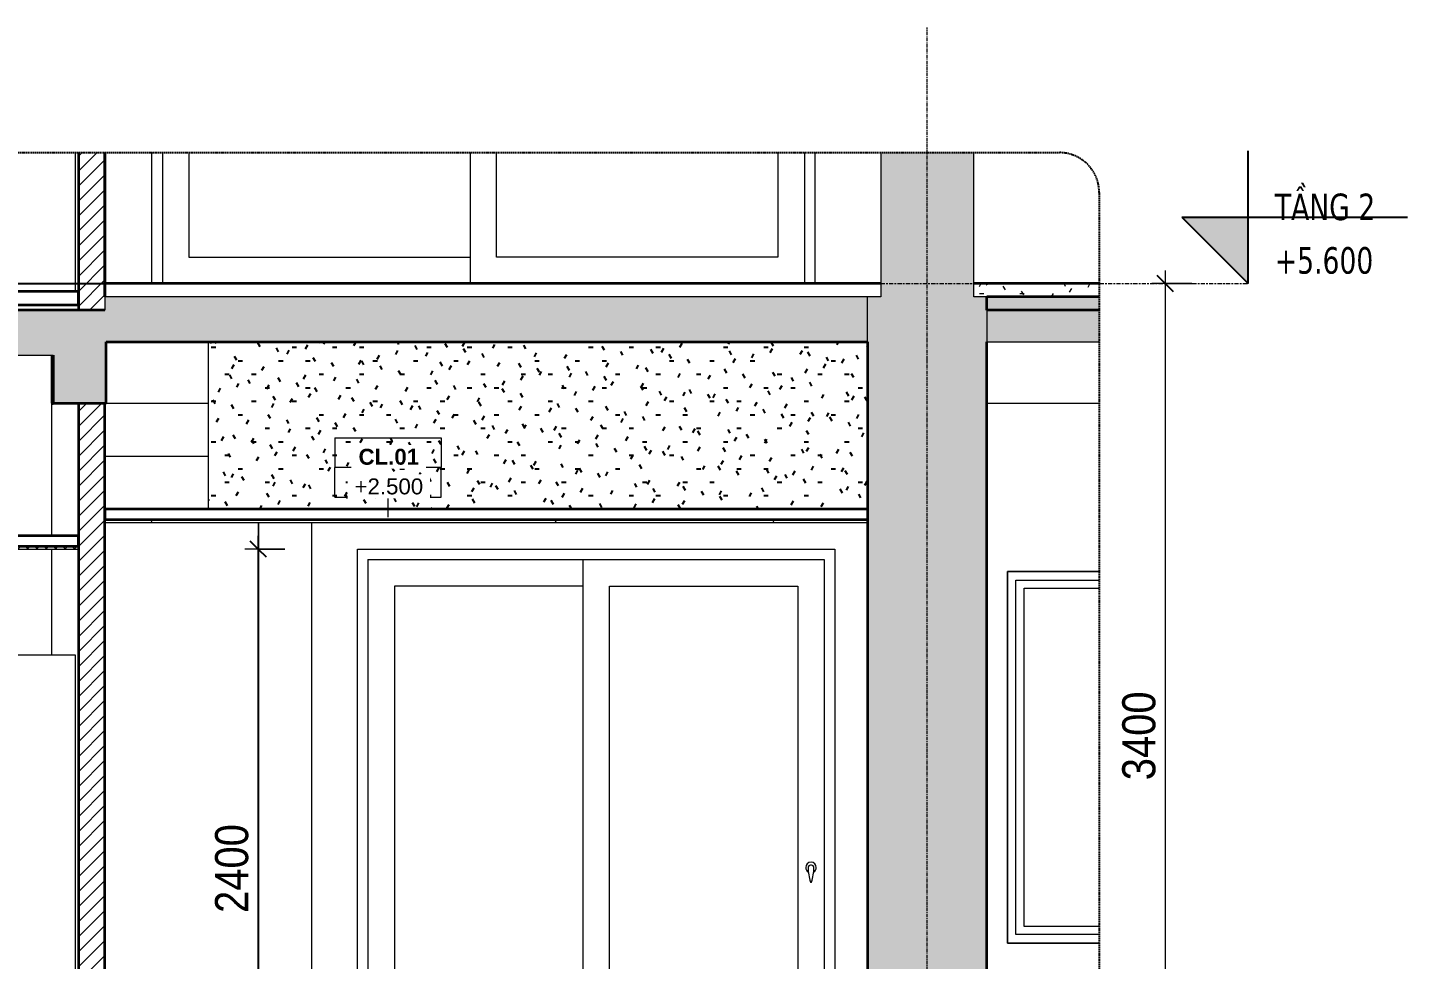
# Model space of a CAD drawing. Header units: millimetres. Extents: x 42054 to 236235, y 253 to 78637.
# Drawn here: x 103166 to 108367, y 3054 to 6565 of the extents above; entities that cross this region are included whole.
import ezdxf

# ---------------------------------------------------------------- set-up
doc = ezdxf.new("R2010")
doc.units = ezdxf.units.MM
for name, pattern in [('Centre', [31.75, 6.35, -4.7625, 15.875, -4.7625]), ('Grid Line', [22.225, 12.7, -3.175, 3.175, -3.175]), ('Hidden', [7.14375, 4.7625, -2.38125]), ('IMPORT-CENTER _2_', [40.64, 25.4, -5.08, 5.08, -5.08])]:
    doc.linetypes.add(name, pattern=pattern)
for name, color, linetype, lineweight in [('0-5', 130, 'Continuous', 5), ('A-ANNO-DIMS', 211, 'Continuous', 9), ('A-ANNO-DIMS-50', 211, 'Continuous', 9), ('A-CLNG', 13, 'Continuous', 18), ('A-CLNG-1', 250, 'Continuous', 35), ('A-CLNG-2', 7, 'Continuous', 18), ('A-CLNG-FNSH-1', 7, 'Continuous', 18), ('A-CLNG-IDEN', 151, 'Continuous', 9), ('A-CLNG-PATT-1', 7, 'Continuous', 18), ('A-CLNG-PATT-2', 31, 'Continuous', 25), ('A-CLNG-PATT-4', 9, 'Continuous', 18), ('A-DETL-GENF', 92, 'Continuous', 18), ('A-DETL-GENF-4', 92, 'Hidden', 25), ('A-DETL-GENF-5', 9, 'Continuous', 18), ('A-DETL-MEDM', 33, 'Continuous', 35), ('A-DETL-THIN', 151, 'Continuous', 18), ('A-DOOR', 31, 'Continuous', 18), ('A-DOOR-FRAM-1', 31, 'Continuous', 18), ('A-DOOR-GLAZ-1', 31, 'Continuous', 18), ('A-FLOR-FNSH-1', 250, 'Continuous', 35), ('A-FLOR-LEVL', 51, 'Continuous', 9), ('A-FLOR-LEVL-1', 51, 'Continuous', 25), ('A-FLOR-LEVL-2', 51, 'Centre', 9), ('A-FLOR-PATT-1', 253, 'Continuous', 18), ('A-FLOR-PATT-3', 67, 'Continuous', 18), ('A-GLAZ', 151, 'Continuous', 18), ('A-GLAZ-4', 7, 'Continuous', 18), ('A-GLAZ-CURT', 52, 'Continuous', 18), ('A-GLAZ-CURT-2', 7, 'Continuous', 18), ('A-WALL', 113, 'Continuous', 18), ('A-WALL-2', 250, 'Continuous', 35), ('A-WALL-3', 7, 'Continuous', 18), ('A-WALL-PATT-1', 9, 'Continuous', 18), ('G-IMPT', 8, 'Continuous', 18), ('G-IMPT-5', 8, 'IMPORT-CENTER _2_', 18), ('M-EQPM', 50, 'Continuous', 18), ('M-EQPM-3', 50, 'Continuous', 25), ('S-BEAM-1', 7, 'Continuous', 18), ('S-BEAM-2', 90, 'Continuous', 50), ('S-BEAM-3', 191, 'Continuous', 5), ('S-COLS', 52, 'Continuous', 18), ('S-COLS-8', 7, 'Continuous', 18), ('S-GRID-1', 1, 'Grid Line', 9)]:
    doc.layers.add(name, color=color, linetype=linetype, lineweight=lineweight)
doc.styles.add('Arial_3', font='arial.ttf', dxfattribs={"height": 60})
doc.styles.add('Arial_B_3', font='arialbd.ttf', dxfattribs={"height": 60})
doc.styles.add('Tahoma_B_1', font='tahomabd.ttf', dxfattribs={"width": 0.85, "height": 100})
doc.styles.add('UTM Avo', font='', dxfattribs={"width": 0.9, "height": 125})
doc.styles.get('UTM Avo').set_extended_font_data('UTM Avo')
doc.dimstyles.new('1_Dim_chi_tiet_2_5', dxfattribs={"dimscale": 304.8, "dimtxt": 124.912619, "dimasz": 0.19685, "dimexe": 0.164042, "dimexo": 0.0625, "dimgap": 0.016404, "dimtad": 1, "dimdec": 0, "dimrnd": 5, "dimzin": 0, "dimdsep": 46, "dimtxsty": 'UTM Avo', "dimblk1": 'OBLIQUE', "dimblk2": 'OBLIQUE', "dimsah": 1, "dimcen": 0.09, "dimdle": 0.164042, "dimazin": 0, "dimtfac": 1, "dimtdec": 4, "dimtix": 1, "dimtmove": 0, "dimatfit": 3, "dimfxl": 0.328084, "dimfxlon": 1, "dimtvp": 1, "dimtolj": 1, "dimtzin": 0, "dimarcsym": 2})
pattern_1 = [(50, (-63782, 15773.77), (364.368, -31.878), [38.1, -419.1]), (355, (-63782, 15773.77), (-70.486, 382.113), [30.48, -335.28]), (100.451, (-63751.62, 15771.12), (293.885, 350.233), [32.38, -356.18]), (46.184, (-63782, 15875.38), (542.158, -84.086), [57.15, -628.65]), (96.636, (-63736.8, 15868.37), (474.805, 494.855), [48.57, -534.27]), (351.184, (-63782, 15875.4), (474.81, 494.85), [45.72, -502.92]), (21, (-63731.2, 15849.98), (303.2285, -204.5305), [38.1, -419.1]), (326, (-63731.2, 15849.98), (123.604, 368.376), [30.48, -335.28]), (71.451, (-63705.92, 15832.93), (426.834, 163.843), [32.38, -356.18]), (37.5, (-63781.99, 15773.77), (6.1766, 169.1102), [3.353, -327.863, 3.353, -337.007, -336.55]), (37.5, (-63781.99, 15773.77), (6.1766, 169.1102), [-671.576, 3.353, -333.197]), (7.5, (-63781.99, 15773.77), (133.639, 200.3615), [3.353, -190.703, 3.353, -320.243, -128.27]), (7.5, (-63781.99, 15773.77), (133.639, 200.3615), [-517.652, 3.353, -124.917]), (327.5, (-63895.27, 15773.77), (271.1818, -11.4584), [3.353, -123.647, 3.353, -392.887, -525.78]), (327.5, (-63895.27, 15773.77), (271.1818, -11.4584), [-523.24, 3.353, -522.427]), (317.5, (-63946.07, 15773.77), (296.2585, 50.853), [3.353, -161.747, 3.353, -259.791, -373.38]), (317.5, (-63946.07, 15773.77), (296.2585, 50.853), [-428.244, 3.353, -370.027]), (45, (-63781.99, 15773.77), (-125.7236, 125.7236), []), (45, (-63781.99, 15964.27), (-125.7236, 125.7236), [])]
pattern_2 = [(45, (-63781.988, 15773.775), (-28.28427, 28.28427), [])]
pattern_3 = [(0, (-63781.99, 15773.775), (203.2, 50.8), [16.764, -135.636, 16.764, -135.636, -812.8]), (0, (-63781.99, 15773.775), (203.2, 50.8), [-304.8, 16.764, -288.036, 16.764, -135.636, -355.6]), (0, (-63781.99, 15773.775), (203.2, 50.8), [-762, 16.764, -84.836, 16.764, -237.236]), (120, (-63705.79, 15799.175), (-145.5941, 150.57636), [16.764, -135.636, 16.764, -948.436]), (120, (-63705.79, 15799.175), (-145.5941, 150.57636), [-169.164, -135.636, 16.764, -288.036, -508]), (120, (-63705.79, 15799.175), (-145.5941, 150.57636), [-609.6, 16.764, -135.636, 16.764, -338.836]), (120, (-63705.79, 15799.175), (-145.5941, 150.57636), [-778.764, -84.836, 16.764, -237.236]), (240, (-63680.39, 15900.775), (-57.6059, -201.37636), [16.764, -135.636, 16.764, -948.436]), (240, (-63680.39, 15900.775), (-57.6059, -201.37636), [-169.164, -135.636, 16.764, -288.036, -508]), (240, (-63680.39, 15900.775), (-57.6059, -201.37636), [-609.6, 16.764, -135.636, 16.764, -338.836]), (240, (-63680.39, 15900.775), (-57.6059, -201.37636), [-778.764, -84.836, 16.764, -237.236])]
pattern_4 = [(50, (104512.27, 15773.77), (364.368, -31.8783), [38.1, -419.1]), (355, (104512.27, 15773.77), (-70.486, 382.113), [30.48, -335.28]), (100.451, (104542.64, 15771.12), (293.885, 350.233), [32.38, -356.18]), (46.184, (104512.27, 15875.38), (542.158, -84.086), [57.15, -628.65]), (96.636, (104557.45, 15868.37), (474.805, 494.855), [48.57, -534.27]), (351.184, (104512.3, 15875.4), (474.81, 494.85), [45.72, -502.92]), (21, (104563.07, 15849.98), (303.2285, -204.5305), [38.1, -419.1]), (326, (104563.07, 15849.98), (123.604, 368.376), [30.48, -335.28]), (71.451, (104588.34, 15832.93), (426.834, 163.843), [32.38, -356.18]), (37.5, (104512.27, 15773.77), (6.1766, 169.1102), [3.353, -327.863, 3.353, -337.007, -336.55]), (37.5, (104512.27, 15773.77), (6.1766, 169.1102), [-671.576, 3.353, -333.197]), (7.5, (104512.27, 15773.77), (133.6389, 200.3615), [3.353, -190.703, 3.353, -320.243, -128.27]), (7.5, (104512.27, 15773.77), (133.6389, 200.3615), [-517.652, 3.353, -124.917]), (327.5, (104398.99, 15773.77), (271.1818, -11.4584), [3.353, -123.647, 3.353, -392.887, -525.78]), (327.5, (104398.99, 15773.77), (271.1818, -11.4584), [-523.24, 3.353, -522.427]), (317.5, (104348.2, 15773.77), (296.2585, 50.853), [3.353, -161.747, 3.353, -259.791, -373.38]), (317.5, (104348.2, 15773.77), (296.2585, 50.853), [-428.244, 3.353, -370.027]), (45, (104512.27, 15773.77), (-125.7236, 125.7236), []), (45, (104512.27, 15964.27), (-125.7236, 125.7236), [])]

# ---------------------------------------------------------------- blocks, each defined once
blk = doc.blocks.new('NCV_TKTC_KET CAU_rvt-5-TKCS_CĂN HỘ LOẠI 1A - MẶT CẮT 4')
at = {"layer": 'A-FLOR-PATT-1'}
h = blk.add_hatch(dxfattribs=at)
h.set_pattern_fill('FP_13', color=256, style=0, pattern_type=2)
h.set_pattern_definition(pattern_1)
h.paths.add_polyline_path([(-67837, 5380), (-66836.9, 5380), (-66836.9, 5385), (-69611.9, 5385), (-69611.9, 5380), (-68394.6, 5380)])
h.paths.add_polyline_path([(-66846.9, 5500), (-66835.3, 5500), (-66835.3, 5550), (-69761.9, 5550), (-69761.9, 5500), (-66937, 5500)])
h.paths.add_polyline_path([(-61511.9, 5500), (-61089.1, 5500), (-61089.1, 5550), (-61511.9, 5550), (-61511.9, 5506.2)])
h = blk.add_hatch(dxfattribs=at)
h.set_pattern_fill('FP_13', color=256, style=0, pattern_type=2)
h.set_pattern_definition(pattern_1)
h.paths.add_polyline_path([(-67837, 5380), (-66836.9, 5380), (-66836.9, 5385), (-69611.9, 5385), (-69611.9, 5380), (-68394.6, 5380)])
h.paths.add_polyline_path([(-66846.9, 5500), (-66835.3, 5500), (-66835.3, 5550), (-69761.9, 5550), (-69761.9, 5500), (-66937, 5500)])
h.paths.add_polyline_path([(-61511.9, 5500), (-61089.1, 5500), (-61089.1, 5550), (-61511.9, 5550), (-61511.9, 5506.2)])
at = {"layer": 'S-BEAM-3'}
blk.add_hatch(color=256, dxfattribs=at).paths.add_polyline_path([(-65034.3, 5150), (-65032.2, 5150), (-65032.2, 5330), (-65034.3, 5329.5)])
at = {"layer": 'A-FLOR-FNSH-1'}
blk.add_line((-61089.1, 5550), (-61511.9, 5550), dxfattribs=at)
at = {"layer": 'S-BEAM-1'}
for p, q in [((-64832.2, 5150), (-64446.9, 5150)), ((-61511.9, 5150), (-61089.1, 5150)), ((-64836.9, 4950), (-64446.9, 4950))]:
    blk.add_line(p, q, dxfattribs=at)
at = {"layer": 'S-BEAM-2'}
for p, q in [((-65034.3, 5330.1), (-65034.3, 5150)), ((-65034.3, 5150), (-65032.2, 5150))]:
    blk.add_line(p, q, dxfattribs=at)
blk = doc.blocks.new('System Panel - Glazed-674652-TKCS_CĂN HỘ LOẠI 1A - MẶT CẮT 4')
at = {"layer": 'A-GLAZ-CURT-2'}
for p, q in [((-65391.6, 6093.5), (-65391.6, 5570)), ((-64947.3, 5570), (-64947.3, 6093.5))]:
    blk.add_line(p, q, dxfattribs=at)
blk = doc.blocks.new('NCV_TKTC_TANG 2_rvt-4-TKCS_CĂN HỘ LOẠI 1A - MẶT CẮT 4')
at = {"layer": 'A-FLOR-PATT-3'}
h = blk.add_hatch(dxfattribs=at)
h.set_pattern_fill('FP_15', color=256, style=0, pattern_type=2)
h.set_pattern_definition(pattern_3)
h.paths.add_polyline_path([(-61521.1, 5550), (-61089.1, 5550), (-61089.1, 5600), (-61561.9, 5600), (-61561.9, 5550)])
at = {"layer": 'A-WALL-PATT-1'}
h = blk.add_hatch(dxfattribs=at)
h.set_pattern_fill('FP_14', color=256, style=0, pattern_type=2)
h.set_pattern_definition(pattern_2)
h.paths.add_polyline_path([(-64936.9, 5500), (-64836.9, 5500), (-64836.9, 6093.5), (-64936.9, 6093.5), (-64936.9, 5531.2)])
at = {"layer": 'A-FLOR-FNSH-1'}
for p, q in [((-64936.9, 5570), (-66736.9, 5570)), ((-64936.9, 5520), (-64936.9, 5570)), ((-61911.9, 5600), (-64836.9, 5600)), ((-64836.9, 5600), (-64836.9, 5550)), ((-61089.1, 5600), (-61561.9, 5600)), ((-66736.9, 5520), (-64936.9, 5520))]:
    blk.add_line(p, q, dxfattribs=at)
at = {"layer": 'A-WALL-2'}
for p, q in [((-64936.9, 6093.5), (-64936.9, 5500)), ((-64836.9, 5550), (-64836.9, 6093.5))]:
    blk.add_line(p, q, dxfattribs=at)
at = {"layer": 'A-GLAZ-CURT'}
blk.add_blockref('System Panel - Glazed-674652-TKCS_CĂN HỘ LOẠI 1A - MẶT CẮT 4', (0, 0), dxfattribs=at)
blk = doc.blocks.new('M_Fixed - 900 x 1400-V71-TKCS_CĂN HỘ LOẠI 1A - MẶT CẮT 4')
at = {"layer": 'A-GLAZ-4'}
for p, q in [((-61089.1, 4515), (-61434.9, 4515)), ((-61434.9, 4515), (-61434.9, 3115)), ((-61402.9, 3147), (-61402.9, 4483)), ((-61402.9, 4483), (-61089.1, 4483)), ((-61371.9, 3178), (-61371.9, 4452)), ((-61371.9, 4452), (-61089.1, 4452)), ((-61089.1, 3178), (-61371.9, 3178)), ((-61089.1, 3147), (-61402.9, 3147)), ((-61434.9, 3115), (-61089.1, 3115))]:
    blk.add_line(p, q, dxfattribs=at)
blk = doc.blocks.new('System Panel - Glazed-V72-TKCS_CĂN HỘ LOẠI 1A - MẶT CẮT 4')
at = {"layer": 'A-GLAZ-CURT-2'}
for p, q in [((-64947.3, 4200), (-65391.6, 4200)), ((-65391.6, 4200), (-65391.6, 2170)), ((-64947.3, 2170), (-64947.3, 4200))]:
    blk.add_line(p, q, dxfattribs=at)
blk = doc.blocks.new('CL_01-VÁCH DỰNG THẠCH CAO CĂN HỘ LOẠI 1-6A - CL_01-VÁCH DỰNG THẠCH CAO CĂN HỘ LOẠI 1-6A-815473-TKCS_CĂN HỘ LOẠI 1A - MẶT CẮT 4')
at = {"layer": 'A-CLNG-PATT-2'}
h = blk.add_hatch(dxfattribs=at)
h.set_pattern_fill('FP_15', color=256, style=0, pattern_type=2)
h.set_pattern_definition(pattern_3)
h.paths.add_polyline_path([(-63395.7, 4750), (-61961.9, 4750), (-61961.9, 5380), (-64446.9, 5380), (-64446.9, 4750)])
at = {"layer": 'A-CLNG-2'}
blk.add_line((-64446.9, 4750), (-64446.9, 5380), dxfattribs=at)
blk = doc.blocks.new('NCV_TKTC_TANG 1_rvt-4-TKCS_CĂN HỘ LOẠI 1A - MẶT CẮT 4')
at = {"layer": 'A-CLNG-PATT-1'}
h = blk.add_hatch(dxfattribs=at)
h.set_pattern_fill('FP_18', color=256, style=0, pattern_type=2)
h.set_pattern_definition([(0, (-63781.99, 15773.77), (406.4, 101.6), [16.764, -288.036, 16.764, -288.036, -1625.6]), (0, (-63781.99, 15773.77), (406.4, 101.6), [-609.6, 16.764, -592.836, 16.764, -288.036, -711.2]), (0, (-63781.99, 15773.77), (406.4, 101.6), [-1524, 16.764, -186.436, 16.764, -491.236]), (120, (-63629.59, 15824.58), (-291.1882, 301.1527), [16.764, -288.036, 16.764, -1913.636]), (120, (-63629.59, 15824.58), (-291.1882, 301.1527), [-321.564, -288.036, 16.764, -592.836, -1016]), (120, (-63629.59, 15824.58), (-291.1882, 301.1527), [-1219.2, 16.764, -288.036, 16.764, -694.436]), (120, (-63629.59, 15824.58), (-291.1882, 301.1527), [-1540.764, -186.436, 16.764, -491.236]), (240, (-63578.79, 16027.77), (-115.2118, -402.7527), [16.764, -288.036, 16.764, -1913.636]), (240, (-63578.79, 16027.77), (-115.2118, -402.7527), [-321.564, -288.036, 16.764, -592.836, -1016]), (240, (-63578.79, 16027.77), (-115.2118, -402.7527), [-1219.2, 16.764, -288.036, 16.764, -694.436]), (240, (-63578.79, 16027.77), (-115.2118, -402.7527), [-1540.764, -186.436, 16.764, -491.236])])
h.paths.add_polyline_path([(-64446.9, 4700), (-61961.9, 4700), (-61962, 4710), (-64836.9, 4710), (-64836.9, 4700), (-64645.4, 4700)])
at = {"layer": 'A-CLNG-PATT-4'}
h = blk.add_hatch(dxfattribs=at)
h.set_pattern_fill('FP_17', color=256, style=0, pattern_type=2)
h.set_pattern_definition([(45, (-63781.988, 15773.775), (-17.67767, 17.67767), []), (135, (-63781.988, 15773.775), (-17.67767, -17.67767), [])])
h.paths.add_polyline_path([(-64947.3, 4600), (-64936.9, 4600), (-64936.9, 4610), (-66736.9, 4610), (-66736.9, 4600), (-65391.6, 4600)])
at = {"layer": 'A-WALL-PATT-1'}
h = blk.add_hatch(dxfattribs=at)
h.set_pattern_fill('FP_14', color=256, style=0, pattern_type=2)
h.set_pattern_definition(pattern_2)
h.paths.add_polyline_path([(-64836.9, 2100), (-64836.9, 5150), (-64936.9, 5150), (-64936.9, 2100)])
at = {"layer": 'A-CLNG-1'}
for p, q in [((-61961.9, 4750), (-64836.9, 4750)), ((-64836.9, 4750), (-64836.9, 4710)), ((-61961.9, 4710), (-64836.9, 4710)), ((-64936.9, 4650), (-65234.5, 4650)), ((-64936.9, 4610), (-64936.9, 4650)), ((-64936.9, 4610), (-66736.9, 4610))]:
    blk.add_line(p, q, dxfattribs=at)
at = {"layer": 'A-CLNG-FNSH-1'}
for p, q in [((-64836.9, 4710), (-64836.9, 4700)), ((-64836.9, 4700), (-61961.9, 4700)), ((-66736.9, 4600), (-64936.9, 4600)), ((-64936.9, 4600), (-64936.9, 4610))]:
    blk.add_line(p, q, dxfattribs=at)
at = {"layer": 'A-WALL-2'}
for p, q in [((-64936.9, 5150), (-64936.9, 2100)), ((-64836.9, 2150), (-64836.9, 5150))]:
    blk.add_line(p, q, dxfattribs=at)
at = {"layer": 'A-WALL-3'}
for p, q in [((-61434.9, 3115), (-61434.9, 4515)), ((-61434.9, 4515), (-61089.1, 4515)), ((-61089.1, 3115), (-61434.9, 3115))]:
    blk.add_line(p, q, dxfattribs=at)
at = {"layer": 'S-COLS-8'}
for p, q in [((-65036.9, 4650), (-65036.9, 5330)), ((-65036.9, 4200), (-65036.9, 4600))]:
    blk.add_line(p, q, dxfattribs=at)
at = {"layer": 'A-CLNG'}
blk.add_blockref('CL_01-VÁCH DỰNG THẠCH CAO CĂN HỘ LOẠI 1-6A - CL_01-VÁCH DỰNG THẠCH CAO CĂN HỘ LOẠI 1-6A-815473-TKCS_CĂN HỘ LOẠI 1A - MẶT CẮT 4', (0, 0), dxfattribs=at)
at = {"layer": 'A-GLAZ'}
blk.add_blockref('M_Fixed - 900 x 1400-V71-TKCS_CĂN HỘ LOẠI 1A - MẶT CẮT 4', (0, 0), dxfattribs=at)
at = {"layer": 'A-GLAZ-CURT'}
blk.add_blockref('System Panel - Glazed-V72-TKCS_CĂN HỘ LOẠI 1A - MẶT CẮT 4', (0, 0), dxfattribs=at)
blk = doc.blocks.new('DEG_02-DEG_03 - DEG_02B-1800x2400mm-CỬA ĐI 02 CÁNH TRƯỢT-2213204-TKCS_CĂN HỘ LOẠI 1A - MẶT CẮT 4')
at = {"layer": 'A-DOOR'}
for p, q in [((-63035.3, 4560), (-63035.3, 2200)), ((-62935.3, 4460), (-62225.3, 4460)), ((-62935.3, 2300), (-62935.3, 4460)), ((-62225.3, 4460), (-62225.3, 2300)), ((-62225.3, 2300), (-62935.3, 2300))]:
    blk.add_line(p, q, dxfattribs=at)
at = {"layer": 'A-DOOR', "flags": 128}
blk.add_lwpolyline([(-62173.8, 3408.7), (-62174.5, 3408.7), (-62175.9, 3408.7), (-62176.8, 3408.7), (-62176.8, 3408.7)], dxfattribs=at)
at = {"layer": 'A-DOOR'}
for centre, radius, start, end in [((-62175.3, 3400), 20, 360, 180), ((-62175.3, 3400), 20, 180, 241.054), ((-62176.8, 3399.2), 9.45, 90, 180), ((-62021.5, 3399.2), 164.8, 180, 199.134), ((-62173.8, 3399.2), 9.45, 0, 90), ((-62329.1, 3399.2), 164.8, 340.866, 0), ((-62175.3, 3400), 20, 300, 0), ((-62174.9, 3346), 2.34, 199.134, 261.031), ((-62175.7, 3346), 2.34, 278.969, 340.866)]:
    blk.add_arc(centre, radius, start, end, dxfattribs=at)
at = {"layer": 'A-DOOR-FRAM-1'}
for p, q in [((-63845.3, 4560), (-63845.3, 2200)), ((-63845.3, 4560), (-62125.3, 4560)), ((-62125.3, 4560), (-62125.3, 2200))]:
    blk.add_line(p, q, dxfattribs=at)
at = {"layer": 'A-DOOR-GLAZ-1'}
for p, q in [((-63745.3, 4460), (-63745.3, 2300)), ((-63035.3, 4460), (-63745.3, 4460)), ((-63745.3, 2300), (-63035.3, 2300))]:
    blk.add_line(p, q, dxfattribs=at)
blk = doc.blocks.new('DEG_02-DEG_03 - DEG_02-2500x2400mm-CỬA ĐI 02 CÁNH TRƯỢT-625766-TKCS_CĂN HỘ LOẠI 1A - MẶT CẮT 4')
at = {"layer": 'A-DOOR'}
for p, q in [((-63460.3, 6093.5), (-63460.3, 5600)), ((-63360.3, 5700), (-63360.3, 6093.5)), ((-62300.3, 6093.5), (-62300.3, 5700)), ((-62300.3, 5700), (-63360.3, 5700))]:
    blk.add_line(p, q, dxfattribs=at)
at = {"layer": 'A-DOOR-FRAM-1'}
for p, q in [((-64620.3, 6093.5), (-64620.3, 5600)), ((-62200.3, 6093.5), (-62200.3, 5600))]:
    blk.add_line(p, q, dxfattribs=at)
at = {"layer": 'A-DOOR-GLAZ-1'}
for p, q in [((-64520.3, 6093.5), (-64520.3, 5700)), ((-64520.3, 5700), (-63460.3, 5700))]:
    blk.add_line(p, q, dxfattribs=at)
blk = doc.blocks.new('TKTC_XREF_251221_MB TANG 2-7 - TKTC_XREF_260130_MB TANG 2-5_dwg_$cc-V74-TKCS_CĂN HỘ LOẠI 1A - MẶT CẮT 4')
at = {"layer": 'G-IMPT-5'}
for p, q in [((-62018.5, 5600), (-61911.9, 5600)), ((-61942, 5600), (-61942, 5600))]:
    blk.add_line(p, q, dxfattribs=at)
at = {"layer": 'M-EQPM'}
for p, q in [((-61942, 5600), (-61996, 5600)), ((-61996, 5600), (-61942, 5600)), ((-61942, 5600), (-61954.5, 5600)), ((-61954.5, 5600), (-61942, 5600)), ((-61942, 5600), (-61929.4, 5600)), ((-61929.4, 5600), (-61942, 5600)), ((-61910.4, 5600), (-61910.4, 5600))]:
    blk.add_line(p, q, dxfattribs=at)
blk = doc.blocks.new('TKTC_XREF_251221_MB TANG 2-7 - TKTC_XREF_260130_MB TANG 2-5_dwg_CUM U_DN100-V75-TKCS_CĂN HỘ LOẠI 1A - MẶT CẮT 4')
at = {"layer": 'G-IMPT'}
for p, q in [((-61942, 5600), (-62009.1, 5600)), ((-62009.1, 5600), (-61942, 5600)), ((-61942, 5600), (-62001.3, 5600)), ((-62001.3, 5600), (-61942, 5600)), ((-61942, 5600), (-61942, 5600)), ((-61911.9, 5600), (-61942, 5600)), ((-61911.9, 5600), (-61942, 5600)), ((-61911.9, 5600), (-61942, 5600)), ((-61911.9, 5600), (-61942, 5600))]:
    blk.add_line(p, q, dxfattribs=at)
blk = doc.blocks.new('TKTC_XREF_251221_MB TANG 2-7 - TKTC_XREF_260130_MB TANG 2-5_dwg_$cc-V79-TKCS_CĂN HỘ LOẠI 1A - MẶT CẮT 4')
at = {"layer": 'G-IMPT-5'}
for p, q in [((-61481.9, 5600), (-61561.9, 5600)), ((-61542.9, 5600), (-61542.1, 5600))]:
    blk.add_line(p, q, dxfattribs=at)
at = {"layer": 'M-EQPM'}
for p, q in [((-61562.8, 5600), (-61562.8, 5600)), ((-61542.5, 5600), (-61542.8, 5600)), ((-61542.8, 5600), (-61542.2, 5600)), ((-61542.2, 5600), (-61542.5, 5600))]:
    blk.add_line(p, q, dxfattribs=at)
blk = doc.blocks.new('TKTC_XREF_251221_MB TANG 2-7 - TKTC_XREF_260130_MB TANG 2-5_dwg_CUM U_DN100-V80-TKCS_CĂN HỘ LOẠI 1A - MẶT CẮT 4')
at = {"layer": 'G-IMPT'}
for p, q in [((-61561.9, 5600), (-61544, 5600)), ((-61561.9, 5600), (-61544, 5600)), ((-61561.9, 5600), (-61544, 5600)), ((-61561.9, 5600), (-61544, 5600)), ((-61544, 5600), (-61497, 5600)), ((-61497, 5600), (-61544, 5600)), ((-61544, 5600), (-61544, 5600)), ((-61544, 5600), (-61490.9, 5600)), ((-61490.9, 5600), (-61544, 5600))]:
    blk.add_line(p, q, dxfattribs=at)
blk = doc.blocks.new('TKTC_XREF_251221_MB TANG 2-7 - TKTC_XREF_260130_MB TANG 2-5_dwg_THU NUOC - THU NUOC-444531-TKCS_MB TẦNG 1-4746810-TKCS_CĂN HỘ LOẠI 1A - MẶT CẮT 4')
at = {"layer": 'G-IMPT'}
for p, q in [((-69608.7, 5600), (-69458.7, 5600)), ((-69458.7, 5600), (-69608.7, 5600)), ((-69583.7, 5600), (-69483.7, 5600)), ((-69483.7, 5600), (-69583.7, 5600)), ((-69567.7, 5600), (-69573.7, 5600)), ((-69573.7, 5600), (-69567.7, 5600)), ((-69561.3, 5600), (-69555.3, 5600)), ((-69555.3, 5600), (-69561.3, 5600)), ((-69548.9, 5600), (-69542.9, 5600)), ((-69542.9, 5600), (-69548.9, 5600)), ((-69530.4, 5600), (-69536.4, 5600)), ((-69536.4, 5600), (-69530.4, 5600)), ((-69530.4, 5600), (-69536.4, 5600)), ((-69536.4, 5600), (-69530.4, 5600)), ((-69533.7, 5600), (-69533.7, 5600)), ((-69533.7, 5600), (-69533.7, 5600)), ((-69533.7, 5600), (-69533.7, 5600)), ((-69533.7, 5600), (-69533.7, 5600)), ((-69518.4, 5600), (-69524.4, 5600)), ((-69524.4, 5600), (-69518.4, 5600)), ((-69506, 5600), (-69512, 5600)), ((-69512, 5600), (-69506, 5600)), ((-69499.6, 5600), (-69493.6, 5600)), ((-69493.6, 5600), (-69499.6, 5600))]:
    blk.add_line(p, q, dxfattribs=at)
blk = doc.blocks.new('TKTC_XREF_251221_MB TANG 2-7 - TKTC_XREF_260130_MB TANG 2-5_dwg_THU NUOC - THU NUOC-444531-TKCS_MB TẦNG 1-V81-TKCS_CĂN HỘ LOẠI 1A - MẶT CẮT 4')
at = {"layer": 'G-IMPT'}
for p, q in [((-62108.7, 5600), (-62258.7, 5600)), ((-62258.7, 5600), (-62108.7, 5600)), ((-62133.7, 5600), (-62233.7, 5600)), ((-62233.7, 5600), (-62133.7, 5600)), ((-62217.7, 5600), (-62223.7, 5600)), ((-62223.7, 5600), (-62217.7, 5600)), ((-62211.3, 5600), (-62205.3, 5600)), ((-62205.3, 5600), (-62211.3, 5600)), ((-62198.9, 5600), (-62192.9, 5600)), ((-62192.9, 5600), (-62198.9, 5600)), ((-62186.9, 5600), (-62180.9, 5600)), ((-62180.9, 5600), (-62186.9, 5600)), ((-62186.9, 5600), (-62180.9, 5600)), ((-62180.9, 5600), (-62186.9, 5600)), ((-62183.7, 5600), (-62183.7, 5600)), ((-62183.7, 5600), (-62183.7, 5600)), ((-62183.7, 5600), (-62183.7, 5600)), ((-62183.7, 5600), (-62183.7, 5600)), ((-62168.4, 5600), (-62174.4, 5600)), ((-62174.4, 5600), (-62168.4, 5600)), ((-62156, 5600), (-62162, 5600)), ((-62162, 5600), (-62156, 5600)), ((-62149.6, 5600), (-62143.6, 5600)), ((-62143.6, 5600), (-62149.6, 5600))]:
    blk.add_line(p, q, dxfattribs=at)
blk = doc.blocks.new('TKTC_XREF_251221_MB TANG 2-7 - TKTC_XREF_251221_MB TANG 2-7-2039446-TKCS_CĂN HỘ LOẠI 1A - MẶT CẮT 4')
at = {"layer": 'M-EQPM'}
for p, q in [((-62026.7, 5600), (-61911.9, 5600)), ((-61911.9, 5600), (-62026.7, 5600)), ((-61561.9, 5600), (-61475.3, 5600)), ((-61475.3, 5600), (-61561.9, 5600))]:
    blk.add_line(p, q, dxfattribs=at)
at = {"layer": 'M-EQPM-3'}
for p, q in [((-69761.9, 5600), (-61911.9, 5600)), ((-61561.9, 5600), (-61089.1, 5600))]:
    blk.add_line(p, q, dxfattribs=at)
for name, p in [('TKTC_XREF_251221_MB TANG 2-7 - TKTC_XREF_260130_MB TANG 2-5_dwg_THU NUOC - THU NUOC-444531-TKCS_MB TẦNG 1-V81-TKCS_CĂN HỘ LOẠI 1A - MẶT CẮT 4', (0, 0)), ('TKTC_XREF_251221_MB TANG 2-7 - TKTC_XREF_260130_MB TANG 2-5_dwg_$cc-V74-TKCS_CĂN HỘ LOẠI 1A - MẶT CẮT 4', (0, 0)), ('TKTC_XREF_251221_MB TANG 2-7 - TKTC_XREF_260130_MB TANG 2-5_dwg_CUM U_DN100-V75-TKCS_CĂN HỘ LOẠI 1A - MẶT CẮT 4', (0, 0)), ('TKTC_XREF_251221_MB TANG 2-7 - TKTC_XREF_260130_MB TANG 2-5_dwg_$cc-V79-TKCS_CĂN HỘ LOẠI 1A - MẶT CẮT 4', (0, 0)), ('TKTC_XREF_251221_MB TANG 2-7 - TKTC_XREF_260130_MB TANG 2-5_dwg_CUM U_DN100-V80-TKCS_CĂN HỘ LOẠI 1A - MẶT CẮT 4', (0, 0)), ('TKTC_XREF_251221_MB TANG 2-7 - TKTC_XREF_260130_MB TANG 2-5_dwg_THU NUOC - THU NUOC-444531-TKCS_MB TẦNG 1-4746810-TKCS_CĂN HỘ LOẠI 1A - MẶT CẮT 4', (8200, 0))]:
    blk.add_blockref(name, p)
blk = doc.blocks.new('BORDER VIEW - BORDER VIEW-2570486-TKCS_CĂN HỘ LOẠI 1A - MẶT CẮT 4')
at = {"layer": 'A-DETL-GENF-4'}
for p, q in [((-70465.3, 6093.5), (-61239.1, 6093.5)), ((-61089.1, 5943.5), (-61089.1, 1750))]:
    blk.add_line(p, q, dxfattribs=at)
blk.add_arc((-61239.1, 5943.5), 150, 0, 90, dxfattribs=at)
blk = doc.blocks.new('Level - CAO ĐỘ LEVEL-350587-TKCS_CĂN HỘ LOẠI 1A - MẶT CẮT 4')
at = {"layer": 'A-FLOR-LEVL'}
blk.add_hatch(color=256, dxfattribs=at).paths.add_polyline_path([(-60527.1, 2450), (-60527.1, 2200), (-60777.1, 2450)])
at = {"layer": 'A-FLOR-LEVL-1'}
for p, q in [((-60527.1, 2200), (-60527.1, 2700)), ((-60777.1, 2450), (-60527.1, 2200)), ((-60777.1, 2450), (-59927.1, 2450))]:
    blk.add_line(p, q, dxfattribs=at)
blk = doc.blocks.new('DIMBLOCK81-TKCS_CĂN HỘ LOẠI 1A - MẶT CẮT 4')
at = {"layer": 'A-ANNO-DIMS-50', "lineweight": 25}
for p, q in [((107454.4, 5600), (107424.4, 5630)), ((107454.4, 5600), (107484.4, 5570)), ((107454.4, 2200), (107424.4, 2230)), ((107454.4, 2200), (107484.4, 2170))]:
    blk.add_line(p, q, dxfattribs=at)
at = {"layer": 'A-ANNO-DIMS-50'}
for p, q in [((107454.4, 5650), (107454.4, 2150)), ((107554.4, 5600), (107404.4, 5600)), ((107454.4, 5600), (107554.4, 5600)), ((107554.4, 2200), (107404.4, 2200)), ((107454.4, 2200), (107554.4, 2200))]:
    blk.add_line(p, q, dxfattribs=at)
at = {"layer": 'A-ANNO-DIMS-50', "color": 0, "insert": (107292.1, 3728.8), "char_height": 125, "width": 410.824, "attachment_point": 1, "rotation": 90, "line_spacing_factor": 1.110334, "style": 'UTM Avo'}
blk.add_mtext('3400', dxfattribs=at)
blk = doc.blocks.new('_Oblique')
at = {"color": 0, "linetype": 'ByBlock', "lineweight": -2}
blk.add_line((-0.5, -0.5), (0.5, 0.5), dxfattribs=at)
blk = doc.blocks.new('DIMBLOCK90-TKCS_CĂN HỘ LOẠI 1A - MẶT CẮT 4')
at = {"layer": 'A-ANNO-DIMS-50', "lineweight": 25}
for p, q in [((104035, 4600), (104005, 4630)), ((104035, 4600), (104065, 4570)), ((104035, 2200), (104005, 2230)), ((104035, 2200), (104065, 2170))]:
    blk.add_line(p, q, dxfattribs=at)
at = {"layer": 'A-ANNO-DIMS-50'}
for p, q in [((104035, 2150), (104035, 4650)), ((104135, 4600), (103985, 4600)), ((104035, 4600), (104135, 4600)), ((103935, 2200), (104085, 2200)), ((104035, 2200), (103935, 2200))]:
    blk.add_line(p, q, dxfattribs=at)
at = {"layer": 'A-ANNO-DIMS-50', "color": 0, "insert": (103872.6, 3228.8), "char_height": 125, "width": 410.824, "attachment_point": 1, "rotation": 90, "line_spacing_factor": 1.110334, "style": 'UTM Avo'}
blk.add_mtext('2400', dxfattribs=at)
blk = doc.blocks.new('M_Ceiling Tag w Height - M_Ceiling Tag w Height-4076435-TKCS_CĂN HỘ LOẠI 1A - MẶT CẮT 4')
at = {"layer": 'A-CLNG-IDEN'}
for p, q in [((-66322.9, 4519), (-66322.9, 4407.8)), ((-66322.9, 4519), (-65921.7, 4519)), ((-65921.7, 4519), (-65921.7, 4407.8)), ((-66322.9, 4296.4), (-66322.9, 4407.8)), ((-65921.7, 4407.8), (-66322.9, 4407.8)), ((-65921.7, 4296.4), (-65921.7, 4407.8)), ((-66322.9, 4296.4), (-65921.7, 4296.4))]:
    blk.add_line(p, q, dxfattribs=at)

msp = doc.modelspace()

# ---------------------------------------------------------------- hatches: boundary and pattern name
at = {"layer": 'A-DETL-GENF-5'}
h = msp.add_hatch(dxfattribs=at)
h.set_pattern_fill('FP_13', color=256, style=0, pattern_type=2)
h.set_pattern_definition(pattern_4)
h.paths.add_polyline_path([(98350.4, 1600), (98532.3, 1600), (98532.3, 6093.5), (98182.4, 6093.5), (98182.4, 1600)])
h.paths.add_polyline_path([(106732.3, 1600), (106782.3, 1600), (106782.3, 5550), (106732.3, 5550), (106732.3, 6093.5), (106382.3, 6093.5), (106382.3, 5550), (106332.4, 5550), (106332.4, 1600), (106382.3, 1600)])
h = msp.add_hatch(dxfattribs=at)
h.set_pattern_fill('FP_13', color=256, style=0, pattern_type=2)
h.set_pattern_definition(pattern_4)
h.paths.add_polyline_path([(101459, 4400), (101559, 4400), (101559, 4520), (101459, 4520), (101459, 4448.6)])
h.paths.add_polyline_path([(98649.9, 4950), (98682.3, 4950), (98682.3, 5385), (101457.3, 5385), (101457.3, 5330), (103262, 5330), (103262, 5150), (103462, 5150.2), (103462, 5380), (106332.4, 5380), (106332.3, 5550), (103457.3, 5550), (103457.3, 5500), (98532.3, 5500), (98532.4, 4950), (98594.5, 4950)])
h.paths.add_polyline_path([(98025.1, 5360), (98182.3, 5360), (98182.3, 5530), (97679, 5530), (97679, 5360)])
h.paths.add_polyline_path([(106782.3, 5380), (107205.1, 5380), (107205.1, 5500), (106782.3, 5500), (106782.3, 5458.9)])

# ---------------------------------------------------------------- linework, layer by layer
at = {"layer": 'A-CLNG-IDEN'}
msp.add_line((104524.7, 4720.1), (104524.7, 4795.8), dxfattribs=at)
at = {"layer": 'A-DETL-MEDM'}
for p, q in [((106782.3, 5500), (106782.3, 5550)), ((103457.3, 5500), (98532.3, 5500)), ((107205.1, 5500), (106782.3, 5500)), ((103462, 5150), (103462, 5380)), ((103462, 5380), (106332.4, 5380)), ((106332.4, 5380), (106332.4, 2150)), ((106782.3, 2100), (106782.3, 5380)), ((103262, 5330), (103262, 5150)), ((103262, 5150), (103462, 5150))]:
    msp.add_line(p, q, dxfattribs=at)
at = {"layer": 'A-DETL-THIN'}
for p, q in [((106382.3, 6093.5), (106382.3, 5550)), ((106732.3, 5550), (106732.3, 6093.5)), ((106332.4, 5550), (103457.3, 5550)), ((103457.3, 5550), (103457.3, 5500)), ((106382.3, 5550), (106332.4, 5550)), ((106332.4, 5380), (106332.4, 5550)), ((106782.3, 5550), (106732.3, 5550)), ((106782.3, 5500), (106782.3, 5380)), ((106782.3, 5380), (107205.1, 5380)), ((101457.3, 5330), (103262, 5330))]:
    msp.add_line(p, q, dxfattribs=at)
at = {"layer": 'A-FLOR-LEVL-2'}
msp.add_line((97162.8, 5600), (107767.2, 5600), dxfattribs=at)
at = {"layer": 'A-WALL'}
for p, q in [((103459, 6093.5), (103459, 5600)), ((103634, 5600), (103634, 6093.5)), ((106134, 6093.5), (106134, 5600)), ((104035.7, 2200), (104035.7, 4700)), ((104235.7, 4700), (104235.7, 2200)), ((104409, 2200), (104409, 4600)), ((104409, 4600), (106209, 4600)), ((106209, 4600), (106209, 2200))]:
    msp.add_line(p, q, dxfattribs=at)
at = {"layer": 'S-COLS'}
for p, q in [((104035.7, 4700), (104035.7, 2200)), ((104235.7, 4700), (104235.7, 2200))]:
    msp.add_line(p, q, dxfattribs=at)
at = {"layer": 'S-GRID-1'}
for p, q in [((106557.3, 5314.5), (106557.3, 6564.5)), ((106557.3, 2146.1), (106557.3, 5314.5))]:
    msp.add_line(p, q, dxfattribs=at)

# ---------------------------------------------------------------- block references
at = {"layer": '0-5'}
for name in ['NCV_TKTC_KET CAU_rvt-5-TKCS_CĂN HỘ LOẠI 1A - MẶT CẮT 4', 'NCV_TKTC_TANG 2_rvt-4-TKCS_CĂN HỘ LOẠI 1A - MẶT CẮT 4', 'NCV_TKTC_TANG 1_rvt-4-TKCS_CĂN HỘ LOẠI 1A - MẶT CẮT 4']:
    msp.add_blockref(name, (168294.3, 0), dxfattribs=at)
at = {"layer": 'A-CLNG-IDEN'}
msp.add_blockref('M_Ceiling Tag w Height - M_Ceiling Tag w Height-4076435-TKCS_CĂN HỘ LOẠI 1A - MẶT CẮT 4', (170647, 499.4), dxfattribs=at)
at = {"layer": 'A-DETL-GENF'}
msp.add_blockref('BORDER VIEW - BORDER VIEW-2570486-TKCS_CĂN HỘ LOẠI 1A - MẶT CẮT 4', (168294.3, 0), dxfattribs=at)
at = {"layer": 'A-DOOR'}
for name in ['DEG_02-DEG_03 - DEG_02-2500x2400mm-CỬA ĐI 02 CÁNH TRƯỢT-625766-TKCS_CĂN HỘ LOẠI 1A - MẶT CẮT 4', 'DEG_02-DEG_03 - DEG_02B-1800x2400mm-CỬA ĐI 02 CÁNH TRƯỢT-2213204-TKCS_CĂN HỘ LOẠI 1A - MẶT CẮT 4']:
    msp.add_blockref(name, (168294.3, 0), dxfattribs=at)
at = {"layer": 'A-FLOR-LEVL-1'}
msp.add_blockref('Level - CAO ĐỘ LEVEL-350587-TKCS_CĂN HỘ LOẠI 1A - MẶT CẮT 4', (168294.3, 3400), dxfattribs=at)
at = {"layer": 'M-EQPM'}
msp.add_blockref('TKTC_XREF_251221_MB TANG 2-7 - TKTC_XREF_251221_MB TANG 2-7-2039446-TKCS_CĂN HỘ LOẠI 1A - MẶT CẮT 4', (168294.3, 0), dxfattribs=at)

# ---------------------------------------------------------------- texts
at = {"layer": 'A-FLOR-LEVL', "char_height": 100, "line_spacing_factor": 0.996129, "style": 'Tahoma_B_1'}
for s, insert, width, attachment_point in [('\\pt510,1020,1530,2040,2550,3060,3570,4080,4590,5100,5610,6120,6630,7140,7650,8160,8670,9180,9690,10200,10710,11220,11730,12240,12750,13260,13770,14280,14790,15300,15810,16320;TẦNG 2', (107867.5, 5837.2), 452.625, 7), ('\\pt212.5,425,637.5,850,1062.5,1275,1487.5,1700,1912.5,2125,2337.5,2550,2762.5,2975,3187.5,3400,3612.5,3825,4037.5,4250,4462.5,4675,4887.5,5100,5312.5,5525,5737.5,5950,6162.5,6375,6587.5,6800;+5.600', (107867.5, 5737.5), 441.575, 1)]:
    msp.add_mtext(s, dxfattribs=dict(at, insert=insert, width=width, attachment_point=attachment_point))

# ---------------------------------------------------------------- dimensions: what is measured, and where the dimension line sits
at = {"layer": 'A-ANNO-DIMS'}
for base, p1, p2, override, picture, middle in [((107454.4, 2200), (107554.4, 5600), (107554.4, 2200), {"dimpost": '<>', "dimfxl": 3400}, 'DIMBLOCK81-TKCS_CĂN HỘ LOẠI 1A - MẶT CẮT 4', (107384.8, 3900)), ((104035, 4600), (103935, 2200), (104135, 4600), {"dimpost": '<>', "dimfxl": 2408.318916}, 'DIMBLOCK90-TKCS_CĂN HỘ LOẠI 1A - MẶT CẮT 4', (103965.3, 3400))]:
    dim = msp.add_linear_dim(base=base, p1=p1, p2=p2, angle=90, dimstyle='1_Dim_chi_tiet_2_5', override=override, dxfattribs=at)
    dim.commit()
    dim.dimension.update_dxf_attribs({"geometry": picture, "text_midpoint": middle})

# ---------------------------------------------------------------- next in the draw order: texts
at = {"layer": 'A-CLNG-IDEN', "insert": (104527.5, 4947.1), "char_height": 60, "width": 251.5, "attachment_point": 5, "line_spacing_factor": 0.936439, "style": 'Arial_B_3', "bg_fill": 3, "box_fill_scale": 1.25, "bg_fill_color": 256, "bg_fill_true_color": 13158600, "bg_fill_transparency": 0}
msp.add_mtext('\\pt634.9998,1270.0002,1905,2539.9998,3175.0002,3810,4444.9998,5080.0002,5715,6349.9998,6985.0002,7620,8254.9998,8890.0002,9525,10159.9998,10795.0002,11430,12064.9998,12700.0002,13335,13969.9998,14605.0002,15240,15874.9998,16510.0002,17145,17779.9998,18415.0002,19050,19684.9998,20320.0002;CL.01', dxfattribs=at)

# ---------------------------------------------------------------- next in the draw order: texts
at = {"layer": 'A-CLNG-IDEN', "insert": (104527.7, 4835.5), "char_height": 60, "width": 281, "attachment_point": 5, "line_spacing_factor": 0.936439, "style": 'Arial_3', "bg_fill": 3, "box_fill_scale": 1.25, "bg_fill_color": 256, "bg_fill_true_color": 13158600, "bg_fill_transparency": 0}
msp.add_mtext('\\pt634.9998,1270.0002,1905,2539.9998,3175.0002,3810,4444.9998,5080.0002,5715,6349.9998,6985.0002,7620,8254.9998,8890.0002,9525,10159.9998,10795.0002,11430,12064.9998,12700.0002,13335,13969.9998,14605.0002,15240,15874.9998,16510.0002,17145,17779.9998,18415.0002,19050,19684.9998,20320.0002;+2.500', dxfattribs=at)

doc.saveas('drawing.dxf')
